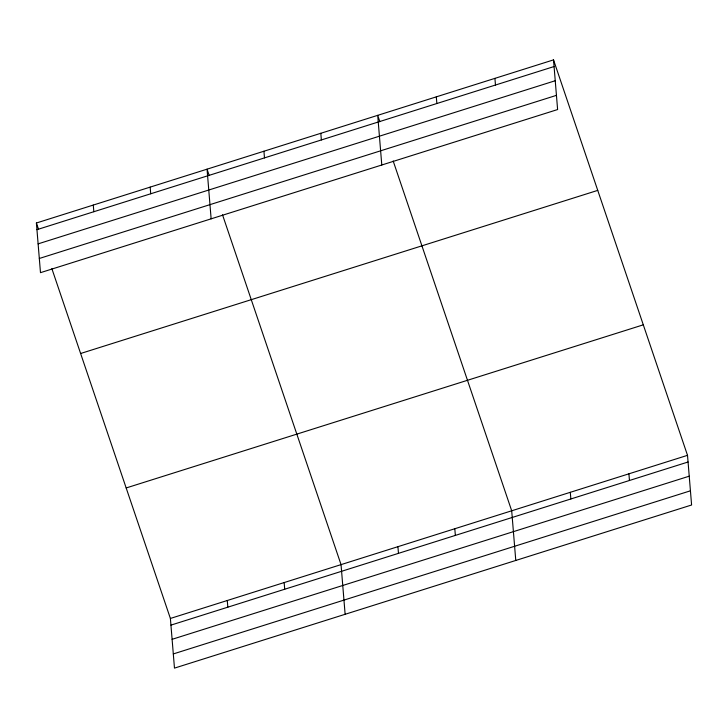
<?xml version="1.0" encoding="UTF-8"?>
<svg xmlns="http://www.w3.org/2000/svg" width="728" height="728" viewBox="0 0 728 728"><rect width="100%" height="100%" fill="white"/><g stroke="black" fill="none" stroke-linecap="round" stroke-linejoin="round"><path stroke-width="1.09" d="M553.526 59.878L557.612 109.546L40.486 272.663L36.4 223.005L553.526 59.878L687.514 455.337L691.6 504.995L174.474 668.122L170.388 618.454L51.861 268.623M36.946 229.666L554.072 66.548M38.111 243.862L555.236 80.735M39.321 258.476L556.447 95.35M80.617 353.499L597.743 190.381M126.172 487.96L643.297 324.834M170.388 618.454L687.514 455.337M170.934 625.125L688.069 461.998M172.108 639.311L689.234 476.185M173.309 653.935L690.435 490.809M379.861 121.703L377.705 115.343L381.791 165.01M393.166 160.961L511.693 510.792L515.779 560.46M209.209 175.539L207.052 169.169L211.138 218.837M222.513 214.796L341.041 564.628L345.127 614.295M36.4 223.005L38.557 229.366M628.91 473.819L629.456 480.489M570.297 492.31L570.852 498.971M494.922 78.369L495.468 85.03M436.309 96.851L436.855 103.522M454.809 528.737L455.355 535.408M397.925 546.683L398.471 553.353M320.821 133.288L321.366 139.949M263.936 151.224L264.482 157.894M284.157 582.573L284.703 589.234M227.273 600.509L227.819 607.179M150.168 187.114L150.714 193.785M93.284 205.059L93.83 211.721"/></g></svg>
